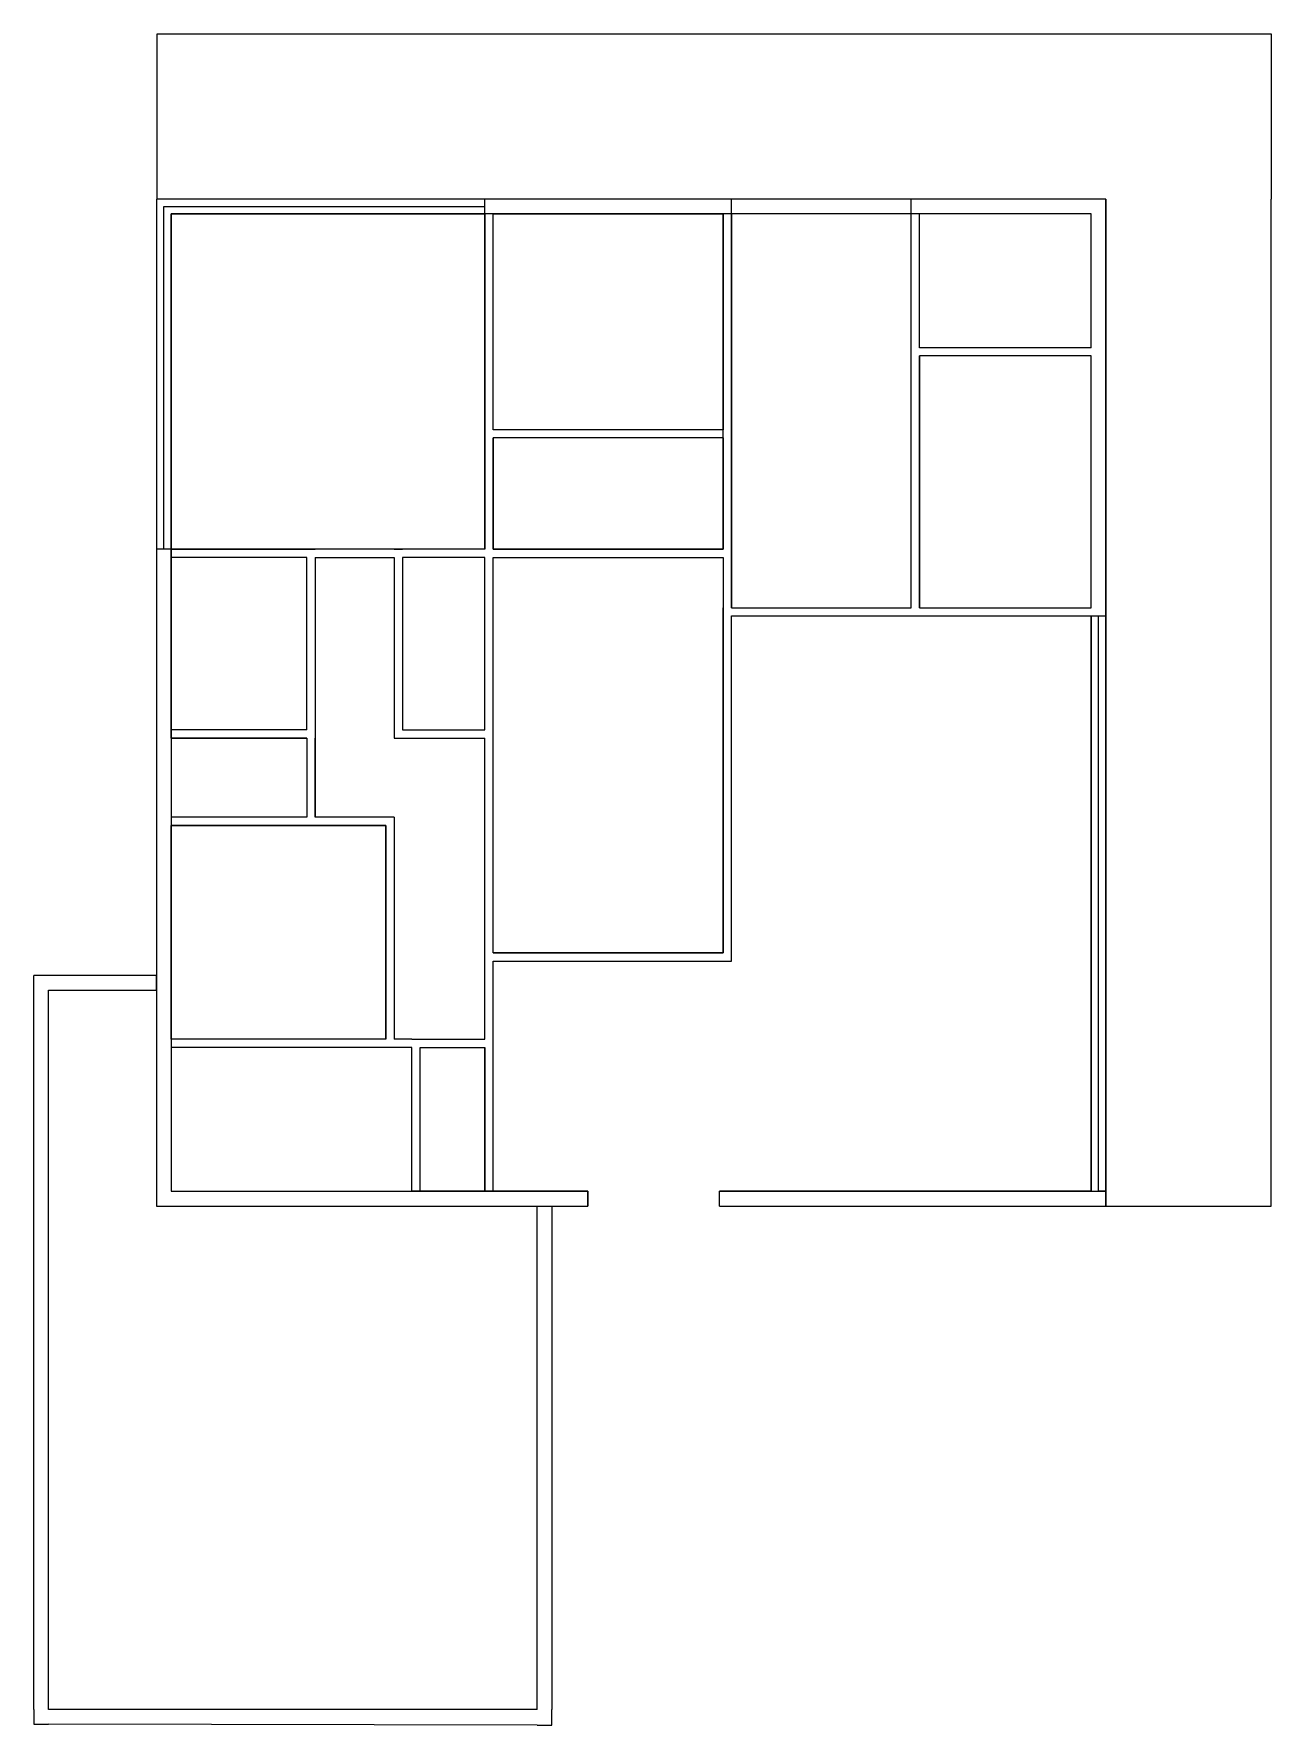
# Model space of a CAD drawing. Header units: centimetres. Extents: x -170 to 1550, y -722 to 1630.
import ezdxf

# ---------------------------------------------------------------- set-up
doc = ezdxf.new("R2010")
doc.units = ezdxf.units.CM

msp = doc.modelspace()

# ---------------------------------------------------------------- linework, layer by layer
for p, q in [((10.25, 913.5), (10.25, 1389.75)), ((10.25, 1389.75), (456.5, 1389.75)), ((456.5, 1379.5), (456.5, 1400)), ((799.5, 1379.5), (799.5, 1400)), ((1049.5, 1379.5), (1049.5, 1400)), ((456.5, 913.5), (456.5, 1379.5)), ((788, 913.5), (788, 1379.5)), ((799.5, 832), (799.5, 1379.5)), ((20.5, 913.5), (0, 913.5)), ((20.5, 913.5), (10.25, 913.5)), ((220.5, 902), (330.5, 902)), ((330.5, 913.5), (342, 913.5)), ((330.5, 902), (330.5, 650.5)), ((342, 902), (342, 662)), ((1299.5, 820.5), (1320, 820.5)), ((1309.75, 20.5), (1309.75, 820.5)), ((209, 662), (20.5, 662)), ((209, 650.5), (209, 540.5)), ((209, 540.5), (20.5, 540.5)), ((330.5, 540.5), (220.5, 540.5)), ((330.5, 540.5), (330.5, 232)), ((788, 340.5), (799.5, 340.5)), ((0, 320.5), (-170.5, 320.5)), ((-170.5, -700), (-170.5, 320.5)), ((0, 300), (0, 320.5)), ((319, 220.5), (20.5, 220.5)), ((355, 220.5), (319, 220.5)), ((355, 232), (330.5, 232)), ((529.5, -700), (529.5, 0)), ((1299.5, 20.5), (1320, 20.5)), ((1320, 20.5), (1309.75, 20.5)), ((529.5, -721.94), (-150, -720.5))]:
    msp.add_line(p, q)
for points in [[(1320, 1400), (0.82, 1400), (0.82, 1630), (1550, 1630), (1550, 1400)], [(782.9, 0), (1320, 0), (1320, 1400), (0, 1400), (0, 0), (600, 0)], [(1320, 1400), (1320, 0), (1550, 0), (1550, 1400)], [(1299.5, 1193.5), (1299.5, 1379.5), (20.5, 1379.5), (20.5, 20.5), (600, 20.5)], [(468, 1079.5), (468, 1379.88), (788, 1379.88), (788, 1079.5)], [(1061, 1193.5), (1061, 1379.5), (799.5, 1379.5), (799.5, 832), (1049.5, 832)], [(1299.5, 1193.5), (1061, 1193.5)], [(1061, 832), (1061, 1182)], [(1061, 1182), (1061, 832), (1299.5, 832), (1299.5, 1182)], [(1299.5, 832), (1299.5, 1182)], [(788, 1068), (788, 913.5), (468, 913.5), (468, 1068)], [(209, 650.5), (20.5, 650.5), (20.5, 913.5), (220.5, 913.5)], [(209, 662), (209, 902), (20.5, 902), (20.5, 650.5), (209, 650.5)], [(220.5, 902), (220.5, 650.5)], [(330.5, 902), (330.5, 902), (330.5, 650.5), (456.5, 650.5)], [(456.5, 662), (456.5, 902), (342, 902)], [(456.5, 662), (456.5, 902)], [(468, 913.5), (788, 913.5)], [(788, 902), (788, 352), (468, 352)], [(788, 352), (788, 832)], [(799.5, 832), (1049.5, 832)], [(1061, 832), (1299.5, 832)], [(782.9, 20.5), (1299.5, 20.5), (1299.5, 820.5)], [(1299.5, 820.5), (1299.5, 20.5), (788, 20.5)], [(799.5, 340.5), (799.5, 820.5), (1299.5, 820.5), (1299.5, 20.5), (799.5, 20.5)], [(456.5, 352), (456.5, 650.5)], [(319, 232), (319, 529), (20.5, 529), (20.5, 20.5), (319, 20.5)], [(456.5, 232), (456.5, 352)], [(468, 352), (788, 352)], [(600, 20.5), (468, 20.5), (468, 340.5), (788, 340.5)], [(0, -700), (-150, -700), (-150, 300), (0, 300), (0, 0)], [(355, 232), (456.5, 232)], [(456.5, 220.5), (456.5, 20.5), (355, 20.5), (355, 220.5)], [(600, 20.5), (456.5, 20.5), (456.5, 220.5)], [(0, 0), (550, 0), (550, -700)], [(550, 0), (600, 0), (600, 20.5), (550, 20.5)], [(600, 20.5), (600, 0)], [(788, 20.5), (782.9, 20.5)], [(788, 20.5), (782.9, 20.5)], [(782.9, 0), (782.9, 20.5)], [(-170.5, -700), (-170.5, -720.5), (-150, -720.5)], [(529.5, -700), (0, -700)], [(529.5, -721.94), (550, -721.94), (550, -700)]]:
    msp.add_lwpolyline(points)
for points in [[(20.5, 1379.5), (456.5, 1379.5), (456.5, 913.5), (20.5, 913.5)], [(468, 1379.5), (788, 1379.5), (788, 1079.5), (468, 1079.5)], [(799.5, 832), (1049.5, 832), (1049.5, 1379.5), (799.5, 1379.5)], [(1061, 832), (1299.5, 832), (1299.5, 1182), (1061, 1182)], [(468, 913.5), (788, 913.5), (788, 1068), (468, 1068)], [(342, 662), (456.5, 662), (456.5, 902), (342, 902)], [(788, 352), (468, 352), (468, 902), (788, 902)], [(220.5, 650.5), (220.5, 650.5), (220.5, 540.5), (220.5, 540.5)], [(20.5, 529), (319, 529), (319, 232), (20.5, 232)], [(456.5, 20.5), (366.5, 20.5), (366.5, 220.5), (456.5, 220.5)]]:
    msp.add_lwpolyline(points, close=True)

doc.saveas('drawing.dxf')
